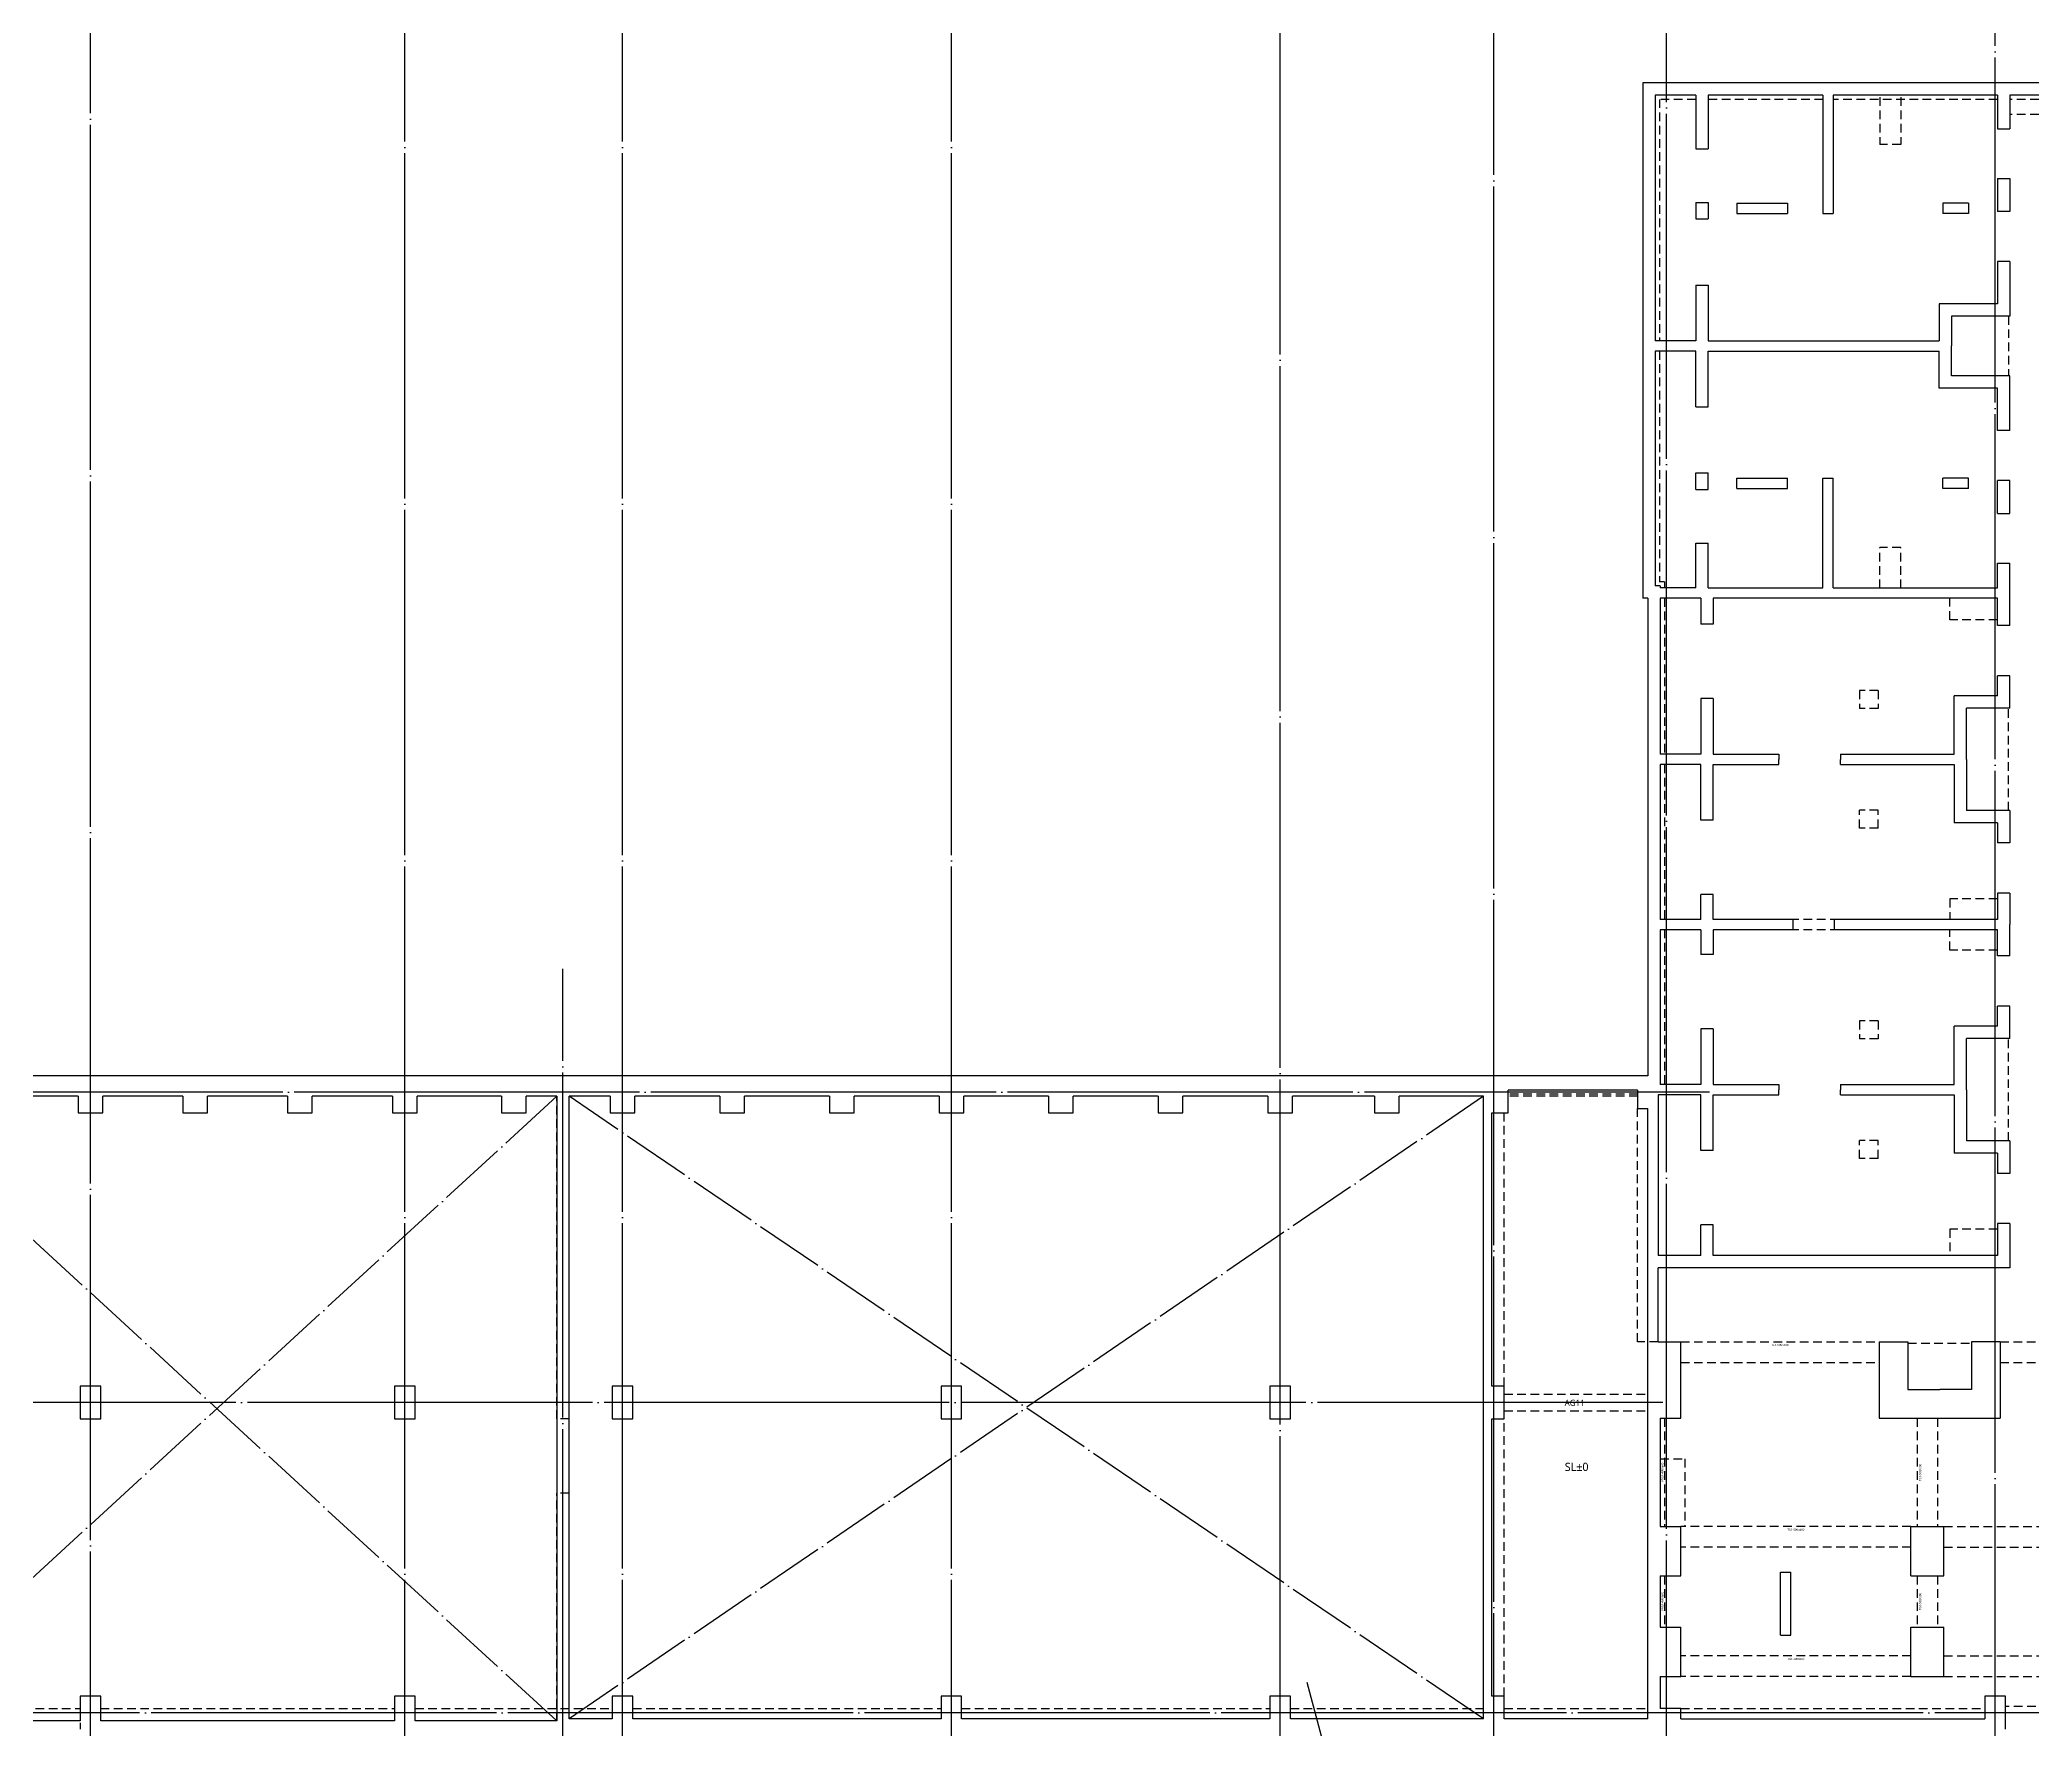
# Model space of a CAD drawing. Header units: millimetres. Extents: x 327808 to 2562540, y -728300 to 402793.
# Drawn here: x 1844320 to 1892800, y -545900 to -504792 of the extents above; entities that cross this region are included whole.
import ezdxf
from ezdxf.enums import TextEntityAlignment as Align
from ezdxf.xclip import XClip

# ---------------------------------------------------------------- set-up
doc = ezdxf.new("R2010")
doc.units = ezdxf.units.MM
doc.header["$LTSCALE"] = 140
doc.header["$XCLIPFRAME"] = 0
for name, pattern in [('XS-지하주차장$0$CEN', [62, 60, -1, 0, -1]), ('XS-지하주차장$0$DDOT', [14, 12, -1, 0, -1]), ('XS-지하주차장$0$HID', [2.3, 1.5, -0.8])]:
    doc.linetypes.add(name, pattern=pattern)
for name, color, linetype in [('XS-지하주차장$0$AWG', 5, 'XS-지하주차장$0$HID'), ('XS-지하주차장$0$CEN-P', 14, 'XS-지하주차장$0$CEN'), ('XS-지하주차장$0$COL', 2, 'Continuous'), ('XS-지하주차장$0$DASH', 8, 'Continuous'), ('XS-지하주차장$0$EL7', 7, 'Continuous'), ('XS-지하주차장$0$FP-CORE', 8, 'Continuous'), ('XS-지하주차장$0$G', 4, 'XS-지하주차장$0$HID'), ('XS-지하주차장$0$OPEN', 9, 'XS-지하주차장$0$DDOT'), ('XS-지하주차장$0$RAMP', 7, 'Continuous'), ('XS-지하주차장$0$STEEL', 9, 'Continuous'), ('XS-지하주차장$0$TG', 30, 'XS-지하주차장$0$HID'), ('XS-지하주차장$0$W1', 2, 'Continuous'), ('XS-지하주차장$0$W1-H', 11, 'XS-지하주차장$0$HID'), ('XS-지하주차장$0$W2', 9, 'Continuous'), ('XS-지하주차장$0$WG', 6, 'XS-지하주차장$0$HID')]:
    doc.layers.add(name, color=color, linetype=linetype)
for name, color, linetype, plot in [('XS-지하주차장$0$DEFPOINT', 144, 'Continuous', False), ('XS-지하주차장$0$G-TEXT', 3, 'Continuous', False), ('XS-지하주차장$0$PD', 145, 'XS-지하주차장$0$HID', False)]:
    doc.layers.add(name, color=color, linetype=linetype, plot=plot)
doc.styles.add('XS-지하주차장$0$맑은 고딕', font='malgun.ttf')
doc.styles.add('XS-지하주차장$0$맑은고딕', font='malgun.ttf')

# ---------------------------------------------------------------- blocks, each defined once
blk = doc.blocks.new('XS-지하주차장$0$B1-1')
at = {"layer": 'XS-지하주차장$0$DASH'}
h = blk.add_hatch(dxfattribs=at)
h.set_pattern_fill('DASH', color=256, scale=350, angle=180, style=0)
h.set_pattern_definition([(2e-15, (-353891.64, 9798.91), (43.75, 43.75), [43.75, -43.75])])
h.paths.add_polyline_path([(26265, 13075), (28835, 13075), (28835, 11910), (26265, 11910)])
h = blk.add_hatch(dxfattribs=at)
h.set_pattern_fill('DASH', color=256, scale=350, angle=180, style=0)
h.set_pattern_definition([(2e-15, (-353891.64, 8753.91), (43.75, 43.75), [43.75, -43.75])])
h.paths.add_polyline_path([(26440, 11720), (28040, 11720), (28040, 10755), (26440, 10755)])
blk.add_line((26440, 10755), (28040, 10755), dxfattribs=at)
at = {"layer": 'XS-지하주차장$0$EL7'}
for p, q in [((23735, 17670), (23735, 16000)), ((26535, 16485), (26535, 17675)), ((26535, 13975), (26535, 15165))]:
    blk.add_line(p, q, dxfattribs=at)
at = {"layer": 'XS-지하주차장$0$FP-CORE'}
for p, q in [((22368, 14150), (23735, 14150)), ((22368, 12330), (22368, 14150)), ((22503, 12330), (22503, 14150)), ((23735, 14150), (22503, 12330)), ((22368, 13980), (21135, 13980)), ((22368, 13980), (21135, 12420)), ((22365, 12420), (21135, 12420)), ((22368, 12330), (23735, 12330))]:
    blk.add_line(p, q, dxfattribs=at)
at = {"layer": 'XS-지하주차장$0$OPEN'}
for p, q in [((23735, 15875), (21135, 18275)), ((23735, 18275), (21135, 15875)), ((26535, 13375), (28835, 18275)), ((26535, 18275), (28835, 13375)), ((28130, 11720), (28835, 10830)), ((28835, 11720), (28130, 10830))]:
    blk.add_line(p, q, dxfattribs=at)
at = {"layer": 'XS-지하주차장$0$PD'}
for p, q in [((33485, 27500), (33485, 26905)), ((33485, 26905), (35130, 26905)), ((30665, 19925), (30665, 21475)), ((33485, 14495), (35130, 14495)), ((33485, 14085), (33485, 14495)), ((33485, 13835), (33485, 13425)), ((33485, 13425), (35130, 13425)), ((770, 10275), (770, 8925)), ((5675, 8895), (7125, 8895)), ((17705, 8895), (15215, 8895)), ((25745, 8895), (23255, 8895)), ((13065, 8625), (13065, 7465)), ((19855, 8625), (19855, 7465)), ((21105, 8625), (21105, 7465)), ((27895, 8625), (27895, 7465)), ((30665, 6445), (30665, 7995)), ((13065, 7465), (12540, 7465)), ((19855, 7465), (20355, 7465)), ((21105, 7465), (20605, 7465)), ((27895, 7465), (28535, 7465)), ((350, 6275), (1495, 6275)), ((1495, 6275), (1495, 5765)), ((12290, 6275), (11305, 6275)), ((11305, 6275), (11305, 5765)), ((350, 5765), (1495, 5765)), ((12290, 5765), (11305, 5765)), ((14785, 5725), (15225, 5725)), ((14785, 5725), (14785, 5270)), ((15225, 5725), (15225, 5270)), ((18135, 5725), (17695, 5725)), ((17695, 5725), (17695, 5270)), ((18135, 5725), (18135, 5270)), ((22825, 5725), (23265, 5725)), ((22825, 5725), (22825, 5270)), ((23265, 5725), (23265, 5270)), ((26175, 5725), (25735, 5725)), ((25735, 5725), (25735, 5270)), ((26175, 5725), (26175, 5270)), ((14785, 5270), (15225, 5270)), ((18135, 5270), (17695, 5270)), ((22825, 5270), (23265, 5270)), ((26175, 5270), (25735, 5270)), ((33485, 1015), (35130, 1015)), ((33485, 420), (33485, 1015))]:
    blk.add_line(p, q, dxfattribs=at)
at = {"layer": 'XS-지하주차장$0$STEEL'}
for p, q in [((26235, 11910), (26235, 13075)), ((26265, 11910), (26265, 13075)), ((26265, 11910), (26235, 11910))]:
    blk.add_line(p, q, dxfattribs=at)
at = {"layer": 'XS-지하주차장$0$W1'}
for p, q in [((29145, 27800), (33060, 27800)), ((33260, 27800), (33860, 27800)), ((33860, 27800), (33860, 27500)), ((35130, 27800), (35130, 27000)), ((35130, 27800), (40060, 27800)), ((40060, 27800), (40060, 27500)), ((30635, 27500), (29145, 27500)), ((30635, 27500), (30635, 27000)), ((32495, 27500), (32495, 27000)), ((32495, 27500), (33860, 27500)), ((36330, 27500), (37575, 27500)), ((36330, 27500), (36330, 27000)), ((37575, 27500), (37575, 27000)), ((38775, 27500), (38775, 27000)), ((38775, 27500), (40060, 27500)), ((32495, 27000), (30635, 27000)), ((36330, 27000), (35130, 27000)), ((38775, 27000), (37575, 27000)), ((37775, 24570), (36240, 24570)), ((36240, 24570), (36240, 24320)), ((37775, 24320), (36240, 24320)), ((37775, 24570), (37775, 24320)), ((30635, 22175), (30635, 21475)), ((30635, 22175), (32495, 22175)), ((32495, 22175), (32495, 19225)), ((30635, 21475), (31795, 21475)), ((31795, 21475), (31795, 20700)), ((31795, 19925), (31795, 20700)), ((30635, 19225), (30635, 19925)), ((30635, 19925), (31795, 19925)), ((30635, 19225), (32495, 19225)), ((20835, 10275), (20835, 18575)), ((20835, 18575), (23535, 18575)), ((24035, 17670), (24035, 18575)), ((26235, 18575), (28845, 18575)), ((26235, 17675), (26235, 18575)), ((18935, 10415), (18935, 18275)), ((19235, 10065), (19235, 18275)), ((21135, 15875), (21135, 18275)), ((21135, 18275), (23735, 18275)), ((23735, 17670), (23735, 18275)), ((26535, 18275), (28835, 18275)), ((26535, 17675), (26535, 18275)), ((28835, 13375), (28835, 18275)), ((29135, 10725), (29135, 18275)), ((23735, 17670), (24035, 17670)), ((26235, 17675), (26535, 17675)), ((37775, 17080), (36240, 17080)), ((36240, 16830), (36240, 17080)), ((37775, 16830), (37775, 17080)), ((26235, 15165), (26235, 16485)), ((26235, 16485), (26535, 16485)), ((26535, 15165), (26535, 16485)), ((37775, 16830), (36240, 16830)), ((23735, 15875), (23735, 16000)), ((24035, 16000), (23735, 16000)), ((24035, 15575), (24035, 16000)), ((21135, 15875), (23735, 15875)), ((21135, 11025), (21135, 15575)), ((21135, 15575), (24035, 15575)), ((26235, 15165), (26535, 15165)), ((32495, 14660), (30635, 14660)), ((30635, 13860), (30635, 14660)), ((32495, 14110), (32495, 14660)), ((35130, 14110), (35130, 14660)), ((36330, 14660), (35130, 14660)), ((36330, 13860), (36330, 14660)), ((37575, 13860), (37575, 14660)), ((38775, 14660), (37575, 14660)), ((38775, 14110), (38775, 14660)), ((23735, 11025), (23735, 14465)), ((23735, 14465), (24035, 14465)), ((24035, 10725), (24035, 14465)), ((32495, 14110), (35130, 14110)), ((40060, 14110), (38775, 14110)), ((40060, 13860), (40060, 14110)), ((26235, 13075), (26235, 13975)), ((26235, 13975), (26535, 13975)), ((26535, 13375), (26535, 13975)), ((30635, 13860), (36330, 13860)), ((40060, 13860), (37575, 13860)), ((7250, 13475), (0, 13475)), ((0, 13475), (0, 0)), ((300, 13175), (300, 10575)), ((4850, 13175), (300, 13175)), ((4850, 13175), (4850, 11685)), ((6950, 13175), (5150, 13175)), ((5150, 11685), (5150, 13175)), ((6950, 13175), (6950, 10065)), ((7250, 13475), (7250, 10415)), ((26535, 13375), (28835, 13375)), ((26235, 13075), (28835, 13075)), ((28835, 10725), (28835, 13075)), ((4850, 11685), (5150, 11685)), ((21135, 11025), (23735, 11025)), ((21135, 10275), (21135, 10725)), ((21135, 10725), (24035, 10725)), ((28835, 10725), (29135, 10725)), ((37775, 11090), (36240, 11090)), ((36240, 11090), (36240, 10840)), ((37775, 10840), (36240, 10840)), ((37775, 11090), (37775, 10840)), ((5840, 10575), (300, 10575)), ((5840, 10275), (300, 10275)), ((300, 10275), (300, 8925)), ((5840, 10575), (5840, 10275)), ((18935, 10415), (7250, 10415)), ((21135, 10275), (20835, 10275)), ((19235, 10065), (6950, 10065)), ((300, 8925), (1115, 8925)), ((1115, 8625), (1115, 8925)), ((2325, 8625), (2325, 8925)), ((2325, 8925), (3125, 8925)), ((3125, 8925), (3125, 8625)), ((4345, 8925), (4345, 8625)), ((4345, 8925), (5675, 8925)), ((5675, 8925), (5675, 7505)), ((8455, 8925), (7125, 8925)), ((7125, 8925), (7125, 7505)), ((8455, 8925), (8455, 8625)), ((9675, 8925), (9675, 8625)), ((10475, 8925), (9675, 8925)), ((10475, 8625), (10475, 8925)), ((11685, 8625), (11685, 8925)), ((12440, 8925), (11685, 8925)), ((13205, 8925), (12440, 8925)), ((13205, 8925), (13205, 8625)), ((15215, 8925), (14425, 8925)), ((14425, 8925), (14425, 8625)), ((15215, 8925), (15215, 7875)), ((17705, 8925), (18495, 8925)), ((17705, 8925), (17705, 7875)), ((18495, 8925), (18495, 8625)), ((19715, 8925), (20480, 8925)), ((19715, 8925), (19715, 8625)), ((21245, 8925), (20480, 8925)), ((21245, 8925), (21245, 8625)), ((23255, 8925), (22465, 8925)), ((22465, 8925), (22465, 8625)), ((23255, 8925), (23255, 7875)), ((25745, 8925), (26535, 8925)), ((25745, 8925), (25745, 7875)), ((26535, 8925), (26535, 8625)), ((27755, 8925), (28535, 8925)), ((27755, 8925), (27755, 8625)), ((28535, 8925), (28835, 8925)), ((28835, 8925), (28835, 370)), ((300, 8625), (1115, 8625)), ((300, 8625), (300, 4630)), ((2325, 8625), (3125, 8625)), ((4345, 8625), (5375, 8625)), ((5375, 8625), (5375, 7205)), ((8455, 8625), (7425, 8625)), ((7425, 8625), (7425, 7205)), ((10475, 8625), (9675, 8625)), ((12290, 8625), (11685, 8625)), ((12290, 4630), (12290, 8625)), ((12540, 8625), (12540, 1705)), ((13205, 8625), (12540, 8625)), ((14915, 8625), (14425, 8625)), ((14915, 8625), (14915, 7575)), ((18005, 8625), (18495, 8625)), ((18005, 8625), (18005, 7575)), ((19715, 8625), (20355, 8625)), ((20355, 8625), (20355, 4650)), ((20605, 8625), (20605, 4650)), ((21245, 8625), (20605, 8625)), ((22955, 8625), (22465, 8625)), ((22955, 8625), (22955, 7575)), ((26045, 8625), (26535, 8625)), ((26045, 8625), (26045, 7575)), ((27755, 8625), (28535, 8625)), ((28535, 8625), (28535, 1705)), ((30635, 8695), (30635, 7995)), ((30635, 8695), (32495, 8695)), ((32495, 5745), (32495, 8695)), ((2930, 7925), (2930, 7295)), ((2930, 7925), (3180, 7925)), ((3180, 7925), (3180, 7295)), ((9620, 7925), (9620, 7295)), ((9870, 7925), (9620, 7925)), ((9870, 7925), (9870, 7295)), ((16460, 7875), (15215, 7875)), ((16460, 7875), (17705, 7875)), ((24500, 7875), (23255, 7875)), ((24500, 7875), (25745, 7875)), ((30635, 7995), (31795, 7995)), ((31795, 7995), (31795, 7220)), ((2930, 7295), (3180, 7295)), ((5675, 7505), (6400, 7505)), ((7125, 7505), (6400, 7505)), ((9870, 7295), (9620, 7295)), ((16335, 7575), (14915, 7575)), ((16335, 4805), (16335, 7575)), ((16585, 4805), (16585, 7575)), ((16585, 7575), (18005, 7575)), ((24375, 7575), (22955, 7575)), ((24375, 4805), (24375, 7575)), ((24625, 4805), (24625, 7575)), ((24625, 7575), (26045, 7575)), ((35130, 6520), (35130, 7320)), ((36330, 7320), (35130, 7320)), ((36330, 6520), (36330, 7320)), ((37575, 6520), (37575, 7320)), ((38775, 7320), (37575, 7320)), ((38775, 6520), (38775, 7320)), ((5375, 7205), (6275, 7205)), ((6275, 1585), (6275, 7205)), ((6525, 1585), (6525, 7205)), ((7425, 7205), (6525, 7205)), ((31795, 6445), (31795, 7220)), ((30635, 5745), (30635, 6445)), ((30635, 6445), (31795, 6445)), ((36330, 6520), (35130, 6520)), ((38775, 6520), (37575, 6520)), ((30635, 5745), (32495, 5745)), ((300, 4630), (3180, 4630)), ((300, 4380), (3180, 4380)), ((300, 4380), (300, 1585)), ((3180, 4380), (3180, 4630)), ((12290, 4630), (9620, 4630)), ((9620, 4380), (9620, 4630)), ((12290, 4380), (9620, 4380)), ((12290, 1585), (12290, 4380)), ((16335, 4805), (16460, 4805)), ((16585, 4805), (16460, 4805)), ((20355, 4650), (20605, 4650)), ((24375, 4805), (24500, 4805)), ((24625, 4805), (24500, 4805)), ((2930, 2285), (2930, 3520)), ((2930, 3520), (3180, 3520)), ((3180, 2285), (3180, 3520)), ((9620, 2285), (9620, 3520)), ((9870, 3520), (9620, 3520)), ((9870, 2285), (9870, 3520)), ((20355, 3650), (20605, 3650)), ((20355, 3650), (20355, 1705)), ((20605, 3650), (20605, 1705)), ((37775, 3600), (36240, 3600)), ((36240, 3350), (36240, 3600)), ((37775, 3350), (37775, 3600)), ((16335, 1705), (16335, 3305)), ((16335, 3305), (16460, 3305)), ((16585, 3305), (16460, 3305)), ((16585, 1705), (16585, 3305)), ((24375, 1705), (24375, 3305)), ((24375, 3305), (24500, 3305)), ((24625, 3305), (24500, 3305)), ((24625, 1705), (24625, 3305)), ((37775, 3350), (36240, 3350)), ((2930, 2285), (3180, 2285)), ((9870, 2285), (9620, 2285)), ((300, 1585), (1600, 1585)), ((1600, 1285), (1600, 1585)), ((2910, 1585), (3310, 1585)), ((2910, 1285), (2910, 1585)), ((3310, 1285), (3310, 1585)), ((4920, 1585), (6275, 1585)), ((4920, 1285), (4920, 1585)), ((7880, 1585), (6525, 1585)), ((7880, 1285), (7880, 1585)), ((9890, 1585), (9490, 1585)), ((9490, 1285), (9490, 1585)), ((9890, 1285), (9890, 1585)), ((11200, 1285), (11200, 1585)), ((12290, 1585), (11200, 1585)), ((12540, 1705), (13170, 1705)), ((13170, 1705), (13170, 1405)), ((14980, 1705), (16335, 1705)), ((14980, 1705), (14980, 1405)), ((17940, 1705), (16585, 1705)), ((17940, 1705), (17940, 1405)), ((20355, 1705), (19750, 1705)), ((19750, 1705), (19750, 1405)), ((20605, 1705), (21210, 1705)), ((21210, 1705), (21210, 1405)), ((23020, 1705), (24375, 1705)), ((23020, 1705), (23020, 1405)), ((25980, 1705), (24625, 1705)), ((25980, 1705), (25980, 1405)), ((28535, 1705), (27790, 1705)), ((27790, 1705), (27790, 1405)), ((300, 1285), (1600, 1285)), ((300, 1285), (300, 300)), ((2910, 1285), (3310, 1285)), ((4920, 1285), (6275, 1285)), ((6275, 1285), (6275, 300)), ((7880, 1285), (6525, 1285)), ((6525, 1285), (6525, 300)), ((9890, 1285), (9490, 1285)), ((12290, 1285), (11200, 1285)), ((12290, 1285), (12290, 420)), ((12540, 1405), (12540, 420)), ((12540, 1405), (13170, 1405)), ((14980, 1405), (16335, 1405)), ((16335, 1405), (16335, 420)), ((17940, 1405), (16585, 1405)), ((16585, 1405), (16585, 420)), ((20355, 1405), (19750, 1405)), ((20355, 1405), (20355, 420)), ((20605, 1405), (20605, 420)), ((20605, 1405), (21210, 1405)), ((23020, 1405), (24375, 1405)), ((24375, 1405), (24375, 420)), ((25980, 1405), (24625, 1405)), ((24625, 1405), (24625, 370)), ((28535, 1405), (27790, 1405)), ((28535, 1405), (28535, 370)), ((32495, 920), (30635, 920)), ((30635, 370), (30635, 920)), ((32495, 420), (32495, 920)), ((35130, 420), (35130, 920)), ((36330, 920), (35130, 920)), ((36330, 420), (36330, 920)), ((38775, 920), (37575, 920)), ((37575, 420), (37575, 920)), ((38775, 420), (38775, 920)), ((0, 0), (12540, 0)), ((300, 300), (6275, 300)), ((6525, 300), (12240, 300)), ((12240, 420), (12240, 300)), ((12240, 420), (12290, 420)), ((12540, 420), (16335, 420)), ((12540, 120), (12540, 0)), ((12540, 120), (24160, 120)), ((16585, 420), (20355, 420)), ((20605, 420), (24375, 420)), ((24625, 370), (28535, 370)), ((39810, 120), (24960, 120)), ((30635, 370), (28835, 370)), ((32495, 420), (35130, 420)), ((36330, 420), (37575, 420)), ((38775, 420), (39560, 420))]:
    blk.add_line(p, q, dxfattribs=at)
for points in [[(36330, 20300), (35130, 20300), (35130, 21100), (36330, 21100)], [(38775, 20300), (37575, 20300), (37575, 21100), (38775, 21100)]]:
    blk.add_lwpolyline(points, close=True, dxfattribs=at)
at = {"layer": 'XS-지하주차장$0$W2'}
for p, q in [((6950, 12070), (5150, 12070)), ((6950, 11980), (5150, 11980)), ((26250, 11910), (28835, 11910)), ((26250, 10740), (26250, 11910)), ((26440, 11720), (28040, 11720)), ((26440, 10740), (26440, 11720)), ((28040, 10740), (28040, 11720)), ((28130, 11720), (28835, 11720)), ((28130, 10830), (28130, 11720)), ((26440, 10740), (26250, 10740)), ((28835, 10740), (28040, 10740)), ((28835, 10830), (28130, 10830))]:
    blk.add_line(p, q, dxfattribs=at)
blk = doc.blocks.new('XS-지하주차장$0$B2-W')
at = {"layer": 'XS-지하주차장$0$W1-H'}
for p, q in [((42780, 153270), (42780, 140730)), ((56255, 153270), (42780, 153270)), ((43180, 152870), (43180, 146995)), ((44065, 152870), (43180, 152870)), ((44065, 152870), (44065, 151670)), ((44365, 152870), (44365, 151670)), ((47160, 152870), (44365, 152870)), ((47160, 152870), (47160, 150090)), ((47410, 152870), (47410, 150090)), ((51405, 152870), (47410, 152870)), ((51405, 152870), (51405, 152155)), ((53055, 152870), (51705, 152870)), ((51705, 152870), (51705, 152155)), ((51405, 152155), (51705, 152155)), ((44065, 151670), (44365, 151670)), ((51405, 150945), (51705, 150945)), ((51405, 150945), (51405, 150145)), ((51705, 150945), (51705, 150145)), ((44065, 150360), (44065, 149960)), ((44065, 150360), (44365, 150360)), ((44365, 150360), (44365, 149960)), ((45065, 150340), (46300, 150340)), ((45065, 150340), (45065, 150090)), ((46300, 150340), (46300, 150090)), ((50705, 150340), (50075, 150340)), ((50075, 150340), (50075, 150090)), ((50705, 150340), (50705, 150090)), ((44065, 149960), (44365, 149960)), ((45065, 150090), (46300, 150090)), ((47160, 150090), (47410, 150090)), ((50705, 150090), (50075, 150090)), ((51705, 150145), (51405, 150145)), ((51705, 148925), (51405, 148925)), ((51405, 148925), (51405, 147895)), ((51705, 148925), (51705, 147595)), ((44065, 148350), (44065, 146995)), ((44065, 148350), (44365, 148350)), ((44365, 148350), (44365, 146995)), ((49985, 147895), (49985, 146995)), ((51405, 147895), (49985, 147895)), ((50285, 147595), (50285, 146870)), ((51705, 147595), (50285, 147595)), ((44065, 146995), (43180, 146995)), ((44365, 146995), (49985, 146995)), ((43180, 146745), (43180, 141130)), ((44065, 146745), (43180, 146745)), ((44065, 145390), (44065, 146745)), ((44365, 146745), (49985, 146745)), ((44365, 145390), (44365, 146745)), ((49985, 145845), (49985, 146745)), ((50285, 146145), (50285, 146870)), ((51705, 146145), (50285, 146145)), ((51705, 144815), (51705, 146145)), ((51405, 145845), (49985, 145845)), ((51405, 144815), (51405, 145845)), ((44065, 145390), (44365, 145390)), ((51705, 144815), (51405, 144815)), ((44065, 143380), (44065, 143780)), ((44065, 143780), (44365, 143780)), ((44365, 143380), (44365, 143780)), ((45065, 143650), (46300, 143650)), ((45065, 143400), (45065, 143650)), ((46300, 143400), (46300, 143650)), ((47160, 140980), (47160, 143650)), ((47160, 143650), (47410, 143650)), ((47410, 140980), (47410, 143650)), ((50705, 143650), (50075, 143650)), ((50075, 143400), (50075, 143650)), ((50705, 143400), (50705, 143650)), ((51705, 143595), (51405, 143595)), ((51405, 142795), (51405, 143595)), ((51705, 142795), (51705, 143595)), ((44065, 143380), (44365, 143380)), ((45065, 143400), (46300, 143400)), ((50705, 143400), (50075, 143400)), ((51405, 142795), (51705, 142795)), ((44065, 142070), (44365, 142070)), ((44065, 140980), (44065, 142070)), ((44365, 140980), (44365, 142070)), ((51405, 141585), (51705, 141585)), ((51405, 140980), (51405, 141585)), ((51705, 140830), (51705, 141585)), ((43300, 141130), (43180, 141130)), ((43300, 141130), (43300, 140980)), ((42900, 140730), (42780, 140730)), ((42900, 140730), (42900, 129110)), ((44065, 140980), (43300, 140980)), ((44185, 140730), (43300, 140730)), ((43300, 140730), (43300, 136935)), ((44185, 140730), (44185, 140100)), ((44365, 140980), (47160, 140980)), ((44485, 140730), (44485, 140100)), ((51405, 140730), (44485, 140730)), ((47410, 140980), (51405, 140980)), ((51405, 140065), (51405, 140730)), ((51705, 140065), (51705, 140830)), ((44485, 140100), (44185, 140100)), ((51705, 140065), (51405, 140065)), ((51405, 138355), (51405, 138845)), ((51705, 138845), (51405, 138845)), ((51705, 138055), (51705, 138845)), ((44485, 138290), (44185, 138290)), ((44185, 138290), (44185, 136935)), ((44485, 138290), (44485, 136935)), ((50355, 136935), (50355, 138355)), ((51405, 138355), (50355, 138355)), ((50655, 136810), (50655, 138055)), ((51705, 138055), (50655, 138055)), ((44185, 136935), (43300, 136935)), ((44485, 136935), (46085, 136935)), ((46085, 136935), (46085, 136810)), ((46085, 136685), (46085, 136810)), ((47585, 136935), (50355, 136935)), ((47585, 136935), (47585, 136810)), ((47585, 136685), (47585, 136810)), ((50655, 136810), (50655, 135565)), ((44185, 136685), (43300, 136685)), ((43300, 136685), (43300, 132915)), ((44185, 135330), (44185, 136685)), ((44485, 135330), (44485, 136685)), ((44485, 136685), (46085, 136685)), ((47585, 136685), (50355, 136685)), ((50355, 136685), (50355, 135265)), ((44485, 135330), (44185, 135330)), ((51405, 135265), (50355, 135265)), ((51705, 135565), (50655, 135565)), ((51405, 135265), (51405, 134775)), ((51705, 135565), (51705, 134775)), ((51705, 134775), (51405, 134775)), ((44485, 133520), (44185, 133520)), ((44185, 132915), (44185, 133520)), ((44485, 132915), (44485, 133520)), ((51405, 133555), (51405, 132915)), ((51705, 133555), (51405, 133555)), ((51705, 133555), (51705, 132790)), ((44185, 132915), (43300, 132915)), ((51405, 132915), (44485, 132915)), ((44185, 132665), (43300, 132665)), ((43300, 132665), (43300, 128895)), ((44185, 132665), (44185, 132060)), ((44485, 132665), (44485, 132060)), ((51405, 132665), (44485, 132665)), ((51405, 132025), (51405, 132665)), ((51705, 132025), (51705, 132790)), ((44485, 132060), (44185, 132060)), ((51705, 132025), (51405, 132025)), ((51405, 130315), (51405, 130805)), ((51705, 130805), (51405, 130805)), ((51705, 130015), (51705, 130805)), ((44485, 130250), (44185, 130250)), ((44185, 130250), (44185, 128895)), ((44485, 130250), (44485, 128895)), ((50355, 128895), (50355, 130315)), ((51405, 130315), (50355, 130315)), ((50655, 128770), (50655, 130015)), ((51705, 130015), (50655, 130015)), ((42900, 129110), (-700, 129110)), ((4700, 128610), (2650, 128610)), ((4700, 128610), (4700, 128210)), ((7250, 128610), (5300, 128610)), ((5300, 128210), (5300, 128610)), ((7250, 128610), (7250, 128210)), ((9800, 128610), (7850, 128610)), ((7850, 128210), (7850, 128610)), ((9800, 128610), (9800, 128210)), ((12350, 128610), (10400, 128610)), ((10400, 128210), (10400, 128610)), ((12350, 128610), (12350, 128210)), ((15000, 128610), (12950, 128610)), ((12950, 128210), (12950, 128610)), ((15000, 128610), (15000, 128210)), ((16350, 128610), (15600, 128610)), ((15600, 128210), (15600, 128610)), ((16350, 120760), (16350, 128610)), ((17650, 128610), (16650, 128610)), ((16650, 120760), (16650, 128610)), ((17650, 128610), (17650, 128210)), ((20315, 128610), (18250, 128610)), ((18250, 128210), (18250, 128610)), ((20315, 128610), (20315, 128210)), ((22985, 128610), (20915, 128610)), ((20915, 128210), (20915, 128610)), ((22985, 128610), (22985, 128210)), ((25650, 128610), (23585, 128610)), ((23585, 128210), (23585, 128610)), ((25650, 128610), (25650, 128210)), ((28315, 128610), (26250, 128610)), ((26250, 128210), (26250, 128610)), ((28315, 128610), (28315, 128210)), ((30985, 128610), (28915, 128610)), ((28915, 128210), (28915, 128610)), ((30985, 128610), (30985, 128210)), ((33650, 128610), (31585, 128610)), ((31585, 128210), (31585, 128610)), ((33650, 128610), (33650, 128210)), ((36250, 128610), (34250, 128610)), ((34250, 128210), (34250, 128610)), ((36250, 128610), (36250, 128210)), ((38900, 128610), (36850, 128610)), ((36850, 128210), (36850, 128610)), ((38900, 113460), (38900, 128610)), ((42650, 128660), (39500, 128660)), ((39500, 128210), (39500, 128660)), ((42650, 128660), (42650, 128310)), ((44185, 128645), (43150, 128645)), ((43150, 128645), (43150, 124735)), ((44185, 128895), (43300, 128895)), ((44185, 127290), (44185, 128645)), ((44485, 128895), (46085, 128895)), ((44485, 127290), (44485, 128645)), ((44485, 128645), (46085, 128645)), ((46085, 128895), (46085, 128770)), ((46085, 128645), (46085, 128770)), ((47585, 128895), (50355, 128895)), ((47585, 128895), (47585, 128770)), ((47585, 128645), (47585, 128770)), ((47585, 128645), (50355, 128645)), ((50355, 128645), (50355, 127225)), ((50655, 128770), (50655, 127525)), ((4700, 128210), (5300, 128210)), ((7250, 128210), (7850, 128210)), ((9800, 128210), (10400, 128210)), ((12350, 128210), (12950, 128210)), ((15000, 128210), (15600, 128210)), ((17650, 128210), (18250, 128210)), ((20315, 128210), (20915, 128210)), ((22985, 128210), (23585, 128210)), ((25650, 128210), (26250, 128210)), ((28315, 128210), (28915, 128210)), ((30985, 128210), (31585, 128210)), ((33650, 128210), (34250, 128210)), ((36250, 128210), (36850, 128210)), ((39100, 121560), (39100, 128210)), ((39100, 128210), (39500, 128210)), ((42650, 128310), (42900, 128310)), ((42900, 113460), (42900, 128310)), ((51705, 127525), (50655, 127525)), ((51705, 127525), (51705, 126735)), ((44485, 127290), (44185, 127290)), ((51405, 127225), (50355, 127225)), ((51405, 127225), (51405, 126735)), ((51705, 126735), (51405, 126735)), ((44485, 125480), (44185, 125480)), ((44185, 124735), (44185, 125480)), ((44485, 124735), (44485, 125480)), ((51405, 125515), (51405, 124735)), ((51705, 125515), (51405, 125515)), ((51705, 125515), (51705, 124735)), ((44185, 124735), (43150, 124735)), ((51405, 124735), (44485, 124735)), ((51705, 124735), (51705, 124435)), ((51705, 124435), (43150, 124435)), ((43150, 122635), (43150, 124435)), ((43150, 122635), (43700, 122635)), ((43700, 120775), (43700, 122635)), ((48525, 122635), (49225, 122635)), ((48525, 122635), (48525, 120775)), ((49225, 122635), (49225, 121475)), ((51475, 122635), (50775, 122635)), ((50775, 122635), (50775, 121475)), ((51475, 122635), (51475, 120775)), ((5250, 121560), (4750, 121560)), ((4750, 121560), (4750, 120760)), ((5250, 120760), (5250, 121560)), ((12900, 121560), (12400, 121560)), ((12400, 121560), (12400, 120760)), ((12900, 120760), (12900, 121560)), ((18200, 121560), (17700, 121560)), ((17700, 121560), (17700, 120760)), ((18200, 120760), (18200, 121560)), ((26200, 121560), (25700, 121560)), ((25700, 121560), (25700, 120760)), ((26200, 120760), (26200, 121560)), ((34200, 121560), (33700, 121560)), ((33700, 121560), (33700, 120760)), ((34200, 120760), (34200, 121560)), ((39400, 121560), (39100, 121560)), ((39400, 120760), (39400, 121560)), ((49225, 121475), (50000, 121475)), ((50775, 121475), (50000, 121475)), ((4750, 120760), (5250, 120760)), ((12400, 120760), (12900, 120760)), ((16650, 120760), (16350, 120760)), ((17700, 120760), (18200, 120760)), ((25700, 120760), (26200, 120760)), ((33700, 120760), (34200, 120760)), ((39100, 114010), (39100, 120760)), ((39100, 120760), (39400, 120760)), ((43200, 120775), (43700, 120775)), ((43200, 120775), (43200, 118140)), ((48525, 120775), (51475, 120775)), ((16350, 113410), (16350, 118950)), ((16650, 118950), (16350, 118950)), ((16650, 113460), (16650, 118950)), ((43200, 118140), (43700, 118140)), ((43700, 116940), (43700, 118140)), ((49300, 118140), (50100, 118140)), ((49300, 116940), (49300, 118140)), ((50100, 116940), (50100, 118140)), ((43200, 116940), (43700, 116940)), ((43200, 116940), (43200, 115695)), ((46130, 115495), (46130, 117030)), ((46130, 117030), (46380, 117030)), ((46380, 115495), (46380, 117030)), ((49300, 116940), (50100, 116940)), ((43200, 115695), (43700, 115695)), ((43700, 114495), (43700, 115695)), ((46130, 115495), (46380, 115495)), ((49300, 115695), (50100, 115695)), ((49300, 114495), (49300, 115695)), ((50100, 114495), (50100, 115695)), ((43200, 114495), (43700, 114495)), ((43200, 114495), (43200, 113710)), ((49300, 114495), (50100, 114495)), ((5250, 114010), (4750, 114010)), ((4750, 114010), (4750, 113210)), ((5250, 113410), (5250, 114010)), ((12900, 114010), (12400, 114010)), ((12400, 114010), (12400, 113410)), ((12900, 113410), (12900, 114010)), ((18200, 114010), (17700, 114010)), ((17700, 114010), (17700, 113460)), ((18200, 113460), (18200, 114010)), ((26200, 114010), (25700, 114010)), ((25700, 114010), (25700, 113460)), ((26200, 113460), (26200, 114010)), ((34200, 114010), (33700, 114010)), ((33700, 114010), (33700, 113460)), ((34200, 113460), (34200, 114010)), ((39400, 114010), (39100, 114010)), ((39400, 113460), (39400, 114010)), ((51600, 114010), (51100, 114010)), ((51100, 114010), (51100, 113460)), ((51600, 113210), (51600, 114010)), ((17700, 113460), (16650, 113460)), ((25700, 113460), (18200, 113460)), ((33700, 113460), (26200, 113460)), ((38900, 113460), (34200, 113460)), ((42900, 113460), (39400, 113460)), ((43700, 113710), (43200, 113710)), ((43700, 113460), (43700, 113710)), ((43700, 113460), (51100, 113460)), ((12400, 113410), (5250, 113410)), ((16350, 113410), (12900, 113410))]:
    blk.add_line(p, q, dxfattribs=at)
blk = doc.blocks.new('XS-지하주차장')
at = {"layer": 'XS-지하주차장$0$AWG'}
for p, q in [((582160, 191825), (582160, 197500)), ((582660, 191825), (582160, 191825))]:
    blk.add_line(p, q, dxfattribs=at)
at = {"layer": 'XS-지하주차장$0$CEN-P'}
for p, q in [((544510, 117560), (544510, 243390)), ((552160, 125550), (552160, 243390)), ((557460, 125550), (557460, 243390)), ((565460, 125550), (565460, 243390)), ((573460, 85650), (573460, 243390)), ((578660, 142100), (578660, 243390)), ((582860, 48390), (582860, 243390)), ((590860, 162600), (590860, 243390)), ((556010, 181300), (556010, 200900)), ((583910, 197900), (504010, 197900)), ((582770, 190350), (504010, 190350)), ((727990, 182800), (504010, 182800))]:
    blk.add_line(p, q, dxfattribs=at)
at = {"layer": 'XS-지하주차장$0$COL'}
for p, q in [((582410, 198300), (538810, 198300)), ((544210, 197800), (542160, 197800)), ((544210, 197800), (544210, 197400)), ((546760, 197800), (544810, 197800)), ((544810, 197400), (544810, 197800)), ((546760, 197800), (546760, 197400)), ((549310, 197800), (547360, 197800)), ((547360, 197400), (547360, 197800)), ((549310, 197800), (549310, 197400)), ((551860, 197800), (549910, 197800)), ((549910, 197400), (549910, 197800)), ((551860, 197800), (551860, 197400)), ((554510, 197800), (552460, 197800)), ((552460, 197400), (552460, 197800)), ((554510, 197800), (554510, 197400)), ((555860, 197800), (555110, 197800)), ((555110, 197400), (555110, 197800)), ((555860, 197800), (555860, 182600)), ((557160, 197800), (556160, 197800)), ((556160, 182650), (556160, 197800)), ((557160, 197800), (557160, 197400)), ((559825, 197800), (557760, 197800)), ((557760, 197400), (557760, 197800)), ((559825, 197800), (559825, 197400)), ((562495, 197800), (560425, 197800)), ((560425, 197400), (560425, 197800)), ((562495, 197800), (562495, 197400)), ((565160, 197800), (563095, 197800)), ((563095, 197400), (563095, 197800)), ((565160, 197800), (565160, 197400)), ((567825, 197800), (565760, 197800)), ((565760, 197400), (565760, 197800)), ((567825, 197800), (567825, 197400)), ((570495, 197800), (568425, 197800)), ((568425, 197400), (568425, 197800)), ((570495, 197800), (570495, 197400)), ((573160, 197800), (571095, 197800)), ((571095, 197400), (571095, 197800)), ((573160, 197800), (573160, 197400)), ((575760, 197800), (573760, 197800)), ((573760, 197400), (573760, 197800)), ((575760, 197800), (575760, 197400)), ((578410, 197800), (576360, 197800)), ((576360, 197400), (576360, 197800)), ((578410, 182650), (578410, 197800)), ((582160, 197950), (579010, 197950)), ((579010, 197400), (579010, 197950)), ((582160, 197950), (582160, 197500)), ((544210, 197400), (544810, 197400)), ((546760, 197400), (547360, 197400)), ((549310, 197400), (549910, 197400)), ((551860, 197400), (552460, 197400)), ((554510, 197400), (555110, 197400)), ((557160, 197400), (557760, 197400)), ((559825, 197400), (560425, 197400)), ((562495, 197400), (563095, 197400)), ((565160, 197400), (565760, 197400)), ((567825, 197400), (568425, 197400)), ((570495, 197400), (571095, 197400)), ((573160, 197400), (573760, 197400)), ((575760, 197400), (576360, 197400)), ((578610, 190750), (578610, 197400)), ((578610, 197400), (579010, 197400)), ((582160, 197500), (582410, 197500)), ((578610, 183200), (578610, 189950)), ((544760, 183200), (544260, 183200)), ((544260, 183200), (544260, 182600)), ((544760, 182600), (544760, 183200)), ((552410, 183200), (551910, 183200)), ((551910, 183200), (551910, 182600)), ((552410, 182600), (552410, 183200)), ((557710, 183200), (557210, 183200)), ((557210, 183200), (557210, 182650)), ((557710, 182650), (557710, 183200)), ((565710, 183200), (565210, 183200)), ((565210, 183200), (565210, 182650)), ((565710, 182650), (565710, 183200)), ((573710, 183200), (573210, 183200)), ((573210, 183200), (573210, 182650)), ((573710, 182650), (573710, 183200)), ((578910, 183200), (578610, 183200)), ((578910, 182650), (578910, 183200)), ((583210, 182900), (582710, 182900)), ((583210, 182650), (583210, 182900)), ((591110, 183200), (590610, 183200)), ((590610, 183200), (590610, 182650)), ((591110, 182400), (591110, 183200)), ((544260, 182600), (539310, 182600)), ((551910, 182600), (544760, 182600)), ((555860, 182600), (552410, 182600)), ((557210, 182650), (556160, 182650)), ((565210, 182650), (557710, 182650)), ((573210, 182650), (565710, 182650)), ((578410, 182650), (573710, 182650)), ((582410, 182650), (578910, 182650)), ((583210, 182650), (590610, 182650))]:
    blk.add_line(p, q, dxfattribs=at)
for points in [[(544760, 190750), (544260, 190750), (544260, 189950), (544760, 189950)], [(552410, 190750), (551910, 190750), (551910, 189950), (552410, 189950)], [(557710, 190750), (557210, 190750), (557210, 189950), (557710, 189950)], [(565710, 190750), (565210, 190750), (565210, 189950), (565710, 189950)], [(573710, 190750), (573210, 190750), (573210, 189950), (573710, 189950)]]:
    blk.add_lwpolyline(points, close=True, dxfattribs=at)
blk.add_lwpolyline([(578610, 189950), (578910, 189950), (578910, 190750), (578610, 190750)], dxfattribs=at)
at = {"layer": 'XS-지하주차장$0$G'}
for p, q in [((578910, 190550), (582410, 190550)), ((578910, 190150), (582410, 190150)), ((598610, 182950), (591110, 182950))]:
    blk.add_line(p, q, dxfattribs=at)
at = {"layer": 'XS-지하주차장$0$OPEN'}
for p, q in [((555860, 197800), (539310, 182600)), ((555860, 182600), (539310, 197800)), ((578410, 197800), (556160, 182650)), ((578410, 182650), (556160, 197800))]:
    blk.add_line(p, q, dxfattribs=at)
at = {"layer": 'XS-지하주차장$0$RAMP'}
blk.add_lwpolyline([(576602, 174264), (575399, 178755), (575660, 178825), (575060, 178975), (575321, 179045), (574118, 183536)], dxfattribs=at)
at = {"layer": 'XS-지하주차장$0$TG'}
for p, q in [((583210, 191825), (588035, 191825)), ((590985, 191825), (596150, 191825)), ((583210, 191325), (588035, 191325)), ((590985, 191325), (596150, 191325)), ((582810, 189965), (582810, 187330)), ((588960, 189965), (588960, 187330)), ((589460, 189965), (589460, 187330)), ((588810, 187330), (583210, 187330)), ((589610, 187330), (596150, 187330)), ((588810, 186830), (583210, 186830)), ((589610, 186830), (596150, 186830)), ((582810, 186130), (582810, 184885)), ((588960, 186130), (588960, 184885)), ((589460, 186130), (589460, 184885)), ((588810, 184185), (583210, 184185)), ((589610, 184185), (596150, 184185)), ((588810, 183685), (583210, 183685)), ((589610, 183685), (596150, 183685))]:
    blk.add_line(p, q, dxfattribs=at)
at = {"layer": 'XS-지하주차장$0$WG'}
for p, q in [((582160, 197800), (579010, 197800)), ((578910, 190750), (578910, 197400)), ((578910, 183200), (578910, 189950)), ((539310, 182900), (544260, 182900)), ((544760, 182900), (551910, 182900)), ((552410, 182900), (557210, 182900)), ((557710, 182900), (565210, 182900)), ((565710, 182900), (573210, 182900)), ((573710, 182900), (578410, 182900)), ((578910, 182900), (582410, 182900)), ((583210, 182900), (590610, 182900))]:
    blk.add_line(p, q, dxfattribs=at)
at = {"layer": 'XS-지하주차장$0$W1', "rotation": 270}
blk.add_blockref('XS-지하주차장$0$B1-1', (582290, 222460), dxfattribs=at)
at = {"layer": 'XS-지하주차장$0$W1-H'}
blk.add_blockref('XS-지하주차장$0$B2-W', (539510, 69190), dxfattribs=at)
at = {"layer": 'XS-지하주차장$0$DEFPOINT', "color": 2, "style": 'XS-지하주차장$0$맑은고딕'}
for s, height, p in [('TG1-500X600', 50, (585622, 191750)), ('SL%%P0', 200, (580676, 188783)), ('TG1-500X600', 50, (586010, 187255)), ('TG1-500X600', 50, (586010, 184110))]:
    blk.add_text(s, height=height, dxfattribs=at).set_placement(p, align=Align.MIDDLE_CENTER)
for s, p in [('TWG1-400X600', (582760, 188648)), ('TG1-500X600', (589035, 188648)), ('TWG1-400X600', (582760, 185508)), ('TG1-500X600', (589035, 185508))]:
    blk.add_text(s, height=50, rotation=90, dxfattribs=at).set_placement(p, align=Align.MIDDLE_CENTER)
at = {"layer": 'XS-지하주차장$0$G-TEXT', "color": 3, "linetype": 'XS-지하주차장$0$HID', "style": 'XS-지하주차장$0$맑은 고딕'}
blk.add_text('AG11', height=150, dxfattribs=at).set_placement((580629, 190341), align=Align.MIDDLE_CENTER)

msp = doc.modelspace()

# ---------------------------------------------------------------- block references
ref = msp.add_blockref('XS-지하주차장', (1301040, -728300))
XClip(ref).set_block_clipping_path([(0, -0.0000000001), (1261500, 297000)])

doc.saveas('drawing.dxf')
